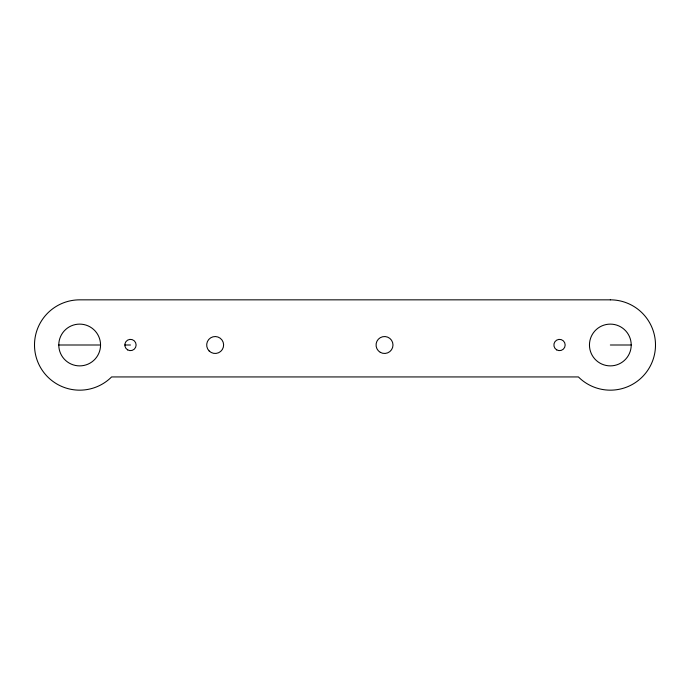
<?xml version="1.0" encoding="UTF-8"?>
<svg xmlns="http://www.w3.org/2000/svg" width="690" height="690" viewBox="0 0 690 690"><rect width="100%" height="100%" fill="white"/><g stroke="black" fill="none" stroke-linecap="round" stroke-linejoin="round"><path stroke-width="1.03" d="M58.779 345L100.55 345A20.89 20.89 0 0 1 69.216 363.087A20.89 20.89 0 0 1 69.216 326.913A20.89 20.89 0 0 1 100.55 345M124.83 345L130.47 345M610.34 345L631.221 345A20.89 20.89 0 0 1 599.895 363.087A20.89 20.89 0 0 1 599.895 326.913A20.89 20.89 0 0 1 631.221 345M610.34 299.839L79.66 299.839A45.16 45.16 0 0 0 37.941 362.285A45.16 45.16 0 0 0 111.599 376.938L578.401 376.938A45.16 45.16 0 0 0 652.059 362.285A45.16 45.16 0 0 0 610.34 299.839M127.65 349.89A5.649 5.649 0 0 0 136.12 345A5.649 5.649 0 0 0 127.65 340.11A5.649 5.649 0 0 0 127.65 349.89M556.701 349.89A5.649 5.649 0 0 0 565.17 345A5.649 5.649 0 0 0 556.701 340.11A5.649 5.649 0 0 0 556.701 349.89M380.285 352.331A8.47 8.47 0 0 0 392.99 345A8.47 8.47 0 0 0 380.285 337.669A8.47 8.47 0 0 0 380.285 352.331M209.165 350.986A8.47 8.47 0 0 0 223.336 347.191A8.47 8.47 0 0 0 212.96 336.824A8.47 8.47 0 0 0 209.165 350.986"/></g></svg>
